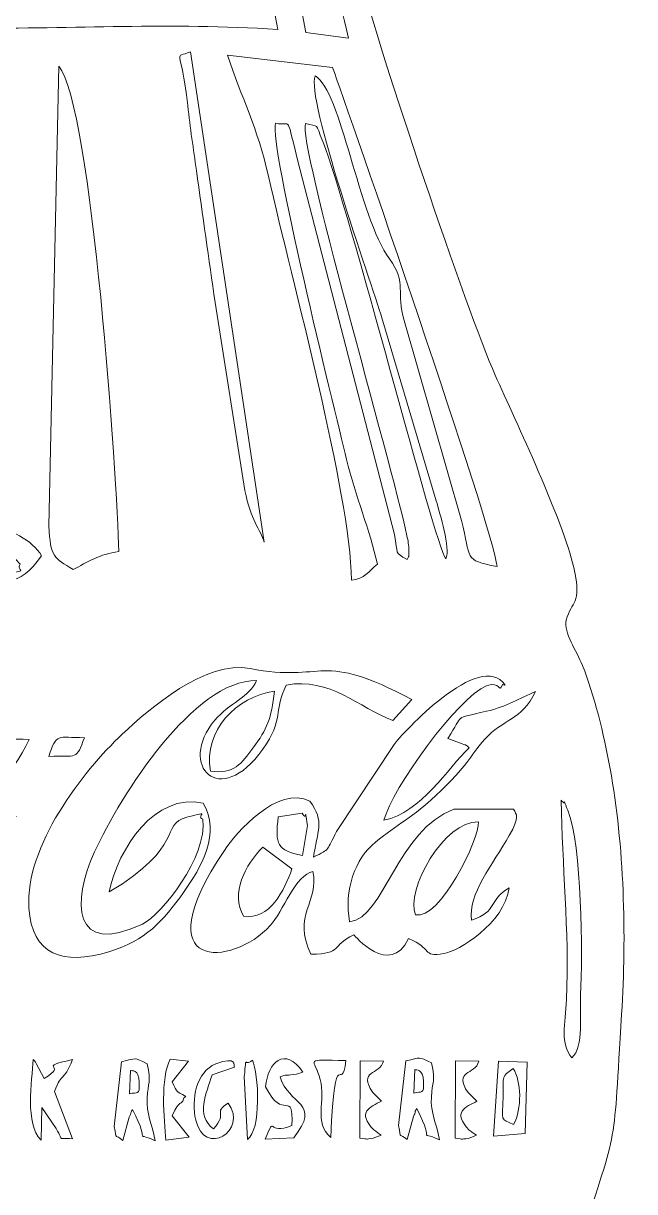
# Model space of a CAD drawing. Header units: centimetres. Extents: x -5.5 to 3.3, y -13.2 to 13.4.
# Drawn here: x -1.15 to 3.3, y -1.37 to 7.15 of the extents above; entities that cross this region are included whole.
import ezdxf

# ---------------------------------------------------------------- set-up
doc = ezdxf.new("R2010")
doc.units = ezdxf.units.CM
doc.header["$MEASUREMENT"] = 0
doc.layers.add('Camada 1', color=7, linetype='Continuous')

msp = doc.modelspace()

# ---------------------------------------------------------------- linework, layer by layer
at = {"layer": 'Camada 1', "color": 250, "lineweight": 9}
for points, knots in [([(-2.3332, 10.86895), (-1.84267, 11.11588), (0.21085, 10.96224), (0.84993, 10.92639), (0.84993, 10.92639), (1.22544, 11.39694), (1.10051, 12.05169), (0.78893, 12.47738), (0.78893, 12.47738), (0.9215, 12.49314), (1.02142, 12.76058), (1.02216, 12.83839), (1.02216, 12.83839), (1.02699, 13.35048), (0.14871, 13.29405), (-0.13215, 13.40226), (-0.13215, 13.40226), (-0.13215, 13.40226), (-1.69495, 13.40226), (-1.69495, 13.40226), (-1.69495, 13.40226), (-1.99182, 13.27812), (-2.98988, 13.33859), (-2.94277, 12.842), (-2.94277, 12.842), (-2.92574, 12.66249), (-2.74929, 12.59512), (-2.65215, 12.53162), (-2.65215, 12.53162), (-2.65799, 12.30123), (-2.76397, 12.27365), (-2.85559, 12.11607), (-2.85559, 12.11607), (-2.91505, 12.0138), (-3.00005, 11.83934), (-3.02878, 11.68565), (-3.02878, 11.68565), (-3.08515, 11.38407), (-2.92678, 10.85635), (-2.63434, 10.89805), (-2.63434, 10.89805), (-2.67848, 10.76385), (-2.72934, 9.91801), (-2.74385, 9.7105), (-2.74385, 9.7105), (-2.8227, 8.58334), (-3.13719, 7.60549), (-3.47765, 6.5626), (-3.47765, 6.5626), (-3.7924, 5.59847), (-4.21051, 4.69743), (-4.56315, 3.7315), (-4.56315, 3.7315), (-4.70785, 3.33512), (-4.79677, 3.05933), (-4.56189, 2.74837), (-4.56189, 2.74837), (-5.01946, 1.6094), (-4.87939, 1.31927), (-5.02236, 0.971), (-5.02236, 0.971), (-5.02236, 0.971), (-5.02236, -0.22102), (-5.02236, -0.22102), (-5.02236, -0.22102), (-4.96259, -0.43738), (-4.96343, -0.79831), (-4.91338, -1.05102), (-4.91338, -1.05102), (-4.86125, -1.31432), (-4.74969, -1.58443), (-4.71703, -1.80246), (-4.71703, -1.80246), (-4.9027, -1.98849), (-4.90018, -1.94119), (-4.89777, -2.29593), (-4.89777, -2.29593), (-4.88971, -3.48284), (-4.55352, -5.36624), (-4.39046, -6.53156), (-4.39046, -6.53156), (-4.01584, -9.20891), (-5.52731, -12.35521), (-4.55425, -13.01459), (-4.55425, -13.01459), (-4.36369, -13.14372), (-4.25346, -13.11668), (-3.9995, -13.12752), (-3.9995, -13.12752), (-3.78026, -13.13688), (-3.55009, -13.1382), (-3.32761, -13.14057), (-3.32761, -13.14057), (-3.32761, -13.14057), (-2.7394, -13.14696), (-2.7394, -13.14696), (-2.7394, -13.14696), (-2.3634, -13.15426), (-1.83252, -13.17643), (-1.46678, -13.15335), (-1.46678, -13.15335), (-0.67181, -13.10318), (0.36813, -13.14444), (1.18652, -13.1612), (1.18652, -13.1612), (1.54923, -13.16864), (2.75428, -13.21194), (3.03765, -13.00312), (3.03765, -13.00312), (3.18458, -12.89484), (3.22017, -12.75844), (3.30318, -12.57747), (3.30318, -12.57747), (3.30318, -12.57747), (3.30318, -11.58399), (3.30318, -11.58399), (3.30318, -11.58399), (3.19196, -11.32223), (3.15853, -10.73514), (3.10222, -10.40509), (3.10222, -10.40509), (3.03482, -10.01007), (2.94552, -9.6449), (2.8708, -9.25934), (2.8708, -9.25934), (2.63179, -8.02601), (2.60967, -8.0629), (2.65187, -6.72984), (2.65187, -6.72984), (2.68617, -5.64632), (2.90615, -4.11422), (3.01301, -2.96096), (3.01301, -2.96096), (3.03384, -2.73608), (3.05897, -2.52446), (3.06935, -2.29624), (3.06935, -2.29624), (3.08588, -1.93295), (3.04222, -1.94585), (2.90558, -1.73191), (2.90558, -1.73191), (3.19151, -0.86139), (3.14459, -1.08004), (3.20844, -0.07365), (3.20844, -0.07365), (3.24457, 0.49584), (3.22743, 1.16079), (3.12439, 1.71508), (3.12439, 1.71508), (3.07662, 1.97206), (3.01154, 2.24855), (2.92295, 2.46859), (2.92295, 2.46859), (2.87959, 2.57628), (2.78352, 2.70652), (2.80504, 2.79849), (2.80504, 2.79849), (2.83965, 2.94635), (2.92395, 2.90006), (2.85904, 3.18366), (2.85904, 3.18366), (2.77933, 3.53194), (2.44087, 4.23893), (2.28715, 4.5855), (2.28715, 4.5855), (2.0819, 5.04822), (1.43619, 6.96081), (1.30655, 7.48675), (1.30655, 7.48675), (1.0073, 8.7009), (0.84968, 9.40643), (0.77866, 10.61559), (0.77866, 10.61559), (0.77866, 10.61559), (0.72791, 10.84535), (0.72791, 10.84535), (0.72791, 10.84535), (-0.21173, 11.07792), (-1.97233, 10.80075), (-2.3332, 10.86895)], [0, 0, 0, 0, 0.0217391, 0.0217391, 0.0217391, 0.0217391, 0.0434783, 0.0434783, 0.0434783, 0.0434783, 0.0652174, 0.0652174, 0.0652174, 0.0652174, 0.0869565, 0.0869565, 0.0869565, 0.0869565, 0.1086957, 0.1086957, 0.1086957, 0.1086957, 0.1304348, 0.1304348, 0.1304348, 0.1304348, 0.1521739, 0.1521739, 0.1521739, 0.1521739, 0.173913, 0.173913, 0.173913, 0.173913, 0.1956522, 0.1956522, 0.1956522, 0.1956522, 0.2173913, 0.2173913, 0.2173913, 0.2173913, 0.2391304, 0.2391304, 0.2391304, 0.2391304, 0.2608696, 0.2608696, 0.2608696, 0.2608696, 0.2826087, 0.2826087, 0.2826087, 0.2826087, 0.3043478, 0.3043478, 0.3043478, 0.3043478, 0.326087, 0.326087, 0.326087, 0.326087, 0.3478261, 0.3478261, 0.3478261, 0.3478261, 0.3695652, 0.3695652, 0.3695652, 0.3695652, 0.3913043, 0.3913043, 0.3913043, 0.3913043, 0.4130435, 0.4130435, 0.4130435, 0.4130435, 0.4347826, 0.4347826, 0.4347826, 0.4347826, 0.4565217, 0.4565217, 0.4565217, 0.4565217, 0.4782609, 0.4782609, 0.4782609, 0.4782609, 0.5, 0.5, 0.5, 0.5, 0.5217391, 0.5217391, 0.5217391, 0.5217391, 0.5434783, 0.5434783, 0.5434783, 0.5434783, 0.5652174, 0.5652174, 0.5652174, 0.5652174, 0.5869565, 0.5869565, 0.5869565, 0.5869565, 0.6086957, 0.6086957, 0.6086957, 0.6086957, 0.6304348, 0.6304348, 0.6304348, 0.6304348, 0.6521739, 0.6521739, 0.6521739, 0.6521739, 0.673913, 0.673913, 0.673913, 0.673913, 0.6956522, 0.6956522, 0.6956522, 0.6956522, 0.7173913, 0.7173913, 0.7173913, 0.7173913, 0.7391304, 0.7391304, 0.7391304, 0.7391304, 0.7608696, 0.7608696, 0.7608696, 0.7608696, 0.7826087, 0.7826087, 0.7826087, 0.7826087, 0.8043478, 0.8043478, 0.8043478, 0.8043478, 0.826087, 0.826087, 0.826087, 0.826087, 0.8478261, 0.8478261, 0.8478261, 0.8478261, 0.8695652, 0.8695652, 0.8695652, 0.8695652, 0.8913043, 0.8913043, 0.8913043, 0.8913043, 0.9130435, 0.9130435, 0.9130435, 0.9130435, 0.9347826, 0.9347826, 0.9347826, 0.9347826, 0.9565217, 0.9565217, 0.9565217, 0.9565217, 1, 1, 1, 1]), ([(0.60651, 10.73743), (0.45567, 10.6035), (0.7432, 9.10218), (0.78811, 8.84332), (0.78811, 8.84332), (0.94807, 7.92119), (1.05854, 7.74164), (1.21609, 7.04199), (1.21609, 7.04199), (1.21609, 7.04199), (0.90556, 7.08365), (0.90556, 7.08365), (0.90556, 7.08365), (0.72575, 8.0534), (0.56769, 8.73975), (0.45309, 9.73341), (0.45309, 9.73341), (0.43475, 9.89244), (0.41694, 10.04797), (0.39906, 10.20997), (0.39906, 10.20997), (0.36364, 10.53077), (0.37073, 10.53306), (0.2693, 10.5946), (0.2693, 10.5946), (0.14027, 10.51704), (0.1769, 10.48972), (0.17557, 10.29997), (0.17557, 10.29997), (0.17026, 9.54171), (0.15271, 8.83605), (0.21947, 8.07084), (0.21947, 8.07084), (0.22151, 8.04744), (0.23869, 7.9254), (0.2435, 7.91407), (0.2435, 7.91407), (0.30642, 7.76594), (0.21764, 7.87014), (0.33985, 7.82213), (0.33985, 7.82213), (0.39514, 7.87914), (0.41213, 7.87883), (0.42447, 8.00303), (0.42447, 8.00303), (0.43163, 8.07509), (0.41849, 8.14263), (0.41328, 8.21606), (0.41328, 8.21606), (0.4034, 8.35504), (0.40179, 8.49648), (0.40951, 8.634), (0.40951, 8.634), (0.40951, 8.634), (0.70285, 7.10599), (0.70285, 7.10599), (0.70285, 7.10599), (-0.10249, 7.1582), (-0.76009, 7.1087), (-1.55252, 7.11696), (-1.55252, 7.11696), (-1.55252, 7.11696), (-1.522, 9.88407), (-1.522, 9.88407), (-1.522, 9.88407), (-1.68719, 9.90125), (-1.69079, 9.81539), (-1.69573, 9.65893), (-1.69573, 9.65893), (-1.70011, 9.52028), (-1.6992, 9.37984), (-1.70367, 9.23949), (-1.70367, 9.23949), (-1.72575, 8.54766), (-1.76746, 7.35828), (-1.70896, 6.73609), (-1.70896, 6.73609), (-1.60427, 5.6227), (-1.67129, 4.51705), (-1.64315, 3.40745), (-1.64315, 3.40745), (-1.64315, 3.40745), (-2.24456, 3.37261), (-2.24456, 3.37261), (-2.24456, 3.37261), (-2.22151, 3.61043), (-2.19608, 3.85353), (-2.16294, 4.09012), (-2.16294, 4.09012), (-2.07883, 4.69068), (-2.16136, 4.64191), (-2.14822, 4.74678), (-2.14822, 4.74678), (-2.14327, 4.78634), (-2.08802, 4.91275), (-2.07806, 5.04548), (-2.07806, 5.04548), (-2.05892, 5.30032), (-2.03996, 5.84873), (-2.20014, 6.02536), (-2.20014, 6.02536), (-2.38227, 5.83888), (-2.5218, 4.1106), (-2.59879, 3.63054), (-2.59879, 3.63054), (-2.59879, 3.63054), (-2.59981, 3.32612), (-2.59981, 3.32612), (-2.59981, 3.32612), (-2.59847, 3.33124), (-2.59339, 3.30621), (-2.5882, 3.29721), (-2.5882, 3.29721), (-2.48034, 3.41279), (-2.50564, 3.53982), (-2.44664, 3.7442), (-2.44664, 3.7442), (-2.44178, 3.73559), (-2.43839, 3.72333), (-2.43638, 3.71637), (-2.43638, 3.71637), (-2.43638, 3.71637), (-2.34928, 3.32794), (-2.34928, 3.32794), (-2.34928, 3.32794), (-2.34928, 3.32794), (-2.79986, 3.24859), (-2.79986, 3.24859), (-2.79986, 3.24859), (-2.94936, 3.50489), (-2.64776, 4.46316), (-2.57928, 4.7872), (-2.57928, 4.7872), (-2.52213, 5.05759), (-2.45609, 5.28516), (-2.38853, 5.55188), (-2.38853, 5.55188), (-2.38853, 5.55188), (-2.26649, 6.17114), (-2.26649, 6.17114), (-2.26649, 6.17114), (-2.26389, 6.222), (-2.26242, 6.22581), (-2.27004, 6.27541), (-2.27004, 6.27541), (-2.28489, 6.37209), (-2.27197, 6.32138), (-2.30598, 6.37321), (-2.30598, 6.37321), (-2.55227, 6.20615), (-2.8021, 4.94455), (-2.85921, 4.71064), (-2.85921, 4.71064), (-2.93177, 4.41348), (-2.98363, 4.08354), (-3.00745, 3.76981), (-3.00745, 3.76981), (-3.02635, 3.52084), (-3.00477, 3.36976), (-2.96507, 3.27402), (-2.96507, 3.27402), (-3.04117, 3.23638), (-3.06114, 3.21395), (-3.15264, 3.18012), (-3.15264, 3.18012), (-3.25571, 3.2554), (-3.28942, 3.2587), (-3.41469, 3.32874), (-3.41469, 3.32874), (-3.46019, 3.90514), (-2.89095, 5.68912), (-2.68172, 6.23324), (-2.68172, 6.23324), (-2.46234, 6.80374), (-1.89343, 8.67129), (-2.05044, 9.16793), (-2.05044, 9.16793), (-2.1552, 9.14371), (-2.11634, 9.17479), (-2.15417, 9.08887), (-2.15417, 9.08887), (-2.15901, 9.07788), (-2.17072, 8.97736), (-2.17235, 8.95971), (-2.17235, 8.95971), (-2.27558, 7.84123), (-2.33642, 8.02478), (-2.51973, 7.08871), (-2.51973, 7.08871), (-2.51973, 7.08871), (-2.84157, 7.07044), (-2.84157, 7.07044), (-2.84157, 7.07044), (-2.7578, 7.647), (-2.57829, 8.25811), (-2.48329, 8.85692), (-2.48329, 8.85692), (-2.43519, 9.16008), (-2.38731, 9.4767), (-2.34573, 9.77725), (-2.34573, 9.77725), (-2.30694, 10.05765), (-2.31252, 10.48011), (-2.26618, 10.70704), (-2.26618, 10.70704), (-1.536, 10.81924), (-0.10108, 10.87823), (0.60651, 10.73743)], [0, 0, 0, 0, 0.0188679, 0.0188679, 0.0188679, 0.0188679, 0.0377358, 0.0377358, 0.0377358, 0.0377358, 0.0566038, 0.0566038, 0.0566038, 0.0566038, 0.0754717, 0.0754717, 0.0754717, 0.0754717, 0.0943396, 0.0943396, 0.0943396, 0.0943396, 0.1132075, 0.1132075, 0.1132075, 0.1132075, 0.1320755, 0.1320755, 0.1320755, 0.1320755, 0.1509434, 0.1509434, 0.1509434, 0.1509434, 0.1698113, 0.1698113, 0.1698113, 0.1698113, 0.1886792, 0.1886792, 0.1886792, 0.1886792, 0.2075472, 0.2075472, 0.2075472, 0.2075472, 0.2264151, 0.2264151, 0.2264151, 0.2264151, 0.245283, 0.245283, 0.245283, 0.245283, 0.2641509, 0.2641509, 0.2641509, 0.2641509, 0.2830189, 0.2830189, 0.2830189, 0.2830189, 0.3018868, 0.3018868, 0.3018868, 0.3018868, 0.3207547, 0.3207547, 0.3207547, 0.3207547, 0.3396226, 0.3396226, 0.3396226, 0.3396226, 0.3584906, 0.3584906, 0.3584906, 0.3584906, 0.3773585, 0.3773585, 0.3773585, 0.3773585, 0.3962264, 0.3962264, 0.3962264, 0.3962264, 0.4150943, 0.4150943, 0.4150943, 0.4150943, 0.4339623, 0.4339623, 0.4339623, 0.4339623, 0.4528302, 0.4528302, 0.4528302, 0.4528302, 0.4716981, 0.4716981, 0.4716981, 0.4716981, 0.490566, 0.490566, 0.490566, 0.490566, 0.509434, 0.509434, 0.509434, 0.509434, 0.5283019, 0.5283019, 0.5283019, 0.5283019, 0.5471698, 0.5471698, 0.5471698, 0.5471698, 0.5660377, 0.5660377, 0.5660377, 0.5660377, 0.5849057, 0.5849057, 0.5849057, 0.5849057, 0.6037736, 0.6037736, 0.6037736, 0.6037736, 0.6226415, 0.6226415, 0.6226415, 0.6226415, 0.6415094, 0.6415094, 0.6415094, 0.6415094, 0.6603774, 0.6603774, 0.6603774, 0.6603774, 0.6792453, 0.6792453, 0.6792453, 0.6792453, 0.6981132, 0.6981132, 0.6981132, 0.6981132, 0.7169811, 0.7169811, 0.7169811, 0.7169811, 0.7358491, 0.7358491, 0.7358491, 0.7358491, 0.754717, 0.754717, 0.754717, 0.754717, 0.7735849, 0.7735849, 0.7735849, 0.7735849, 0.7924528, 0.7924528, 0.7924528, 0.7924528, 0.8113208, 0.8113208, 0.8113208, 0.8113208, 0.8301887, 0.8301887, 0.8301887, 0.8301887, 0.8490566, 0.8490566, 0.8490566, 0.8490566, 0.8679245, 0.8679245, 0.8679245, 0.8679245, 0.8867925, 0.8867925, 0.8867925, 0.8867925, 0.9056604, 0.9056604, 0.9056604, 0.9056604, 0.9245283, 0.9245283, 0.9245283, 0.9245283, 0.9433962, 0.9433962, 0.9433962, 0.9433962, 0.9622642, 0.9622642, 0.9622642, 0.9622642, 1, 1, 1, 1]), ([(0.0452, 6.55115), (-0.00444, 7.00309), (-0.06432, 6.88815), (0.06573, 6.94331), (0.06573, 6.94331), (0.06573, 6.94331), (0.60244, 3.36818), (0.60244, 3.36818), (0.60244, 3.36818), (0.57514, 3.46116), (0.50235, 3.52863), (0.46261, 3.74442), (0.46261, 3.74442), (0.46261, 3.74442), (0.24524, 5.11592), (0.24524, 5.11592), (0.24524, 5.11592), (0.19772, 5.43216), (0.15432, 5.7515), (0.10849, 6.07852), (0.10849, 6.07852), (0.08664, 6.23449), (0.06313, 6.38783), (0.0452, 6.55115)], [0, 0, 0, 0, 0.1428571, 0.1428571, 0.1428571, 0.1428571, 0.2857143, 0.2857143, 0.2857143, 0.2857143, 0.4285714, 0.4285714, 0.4285714, 0.4285714, 0.5714286, 0.5714286, 0.5714286, 0.5714286, 0.7142857, 0.7142857, 0.7142857, 0.7142857, 1, 1, 1, 1]), ([(0.3341, 6.91989), (0.3341, 6.91989), (1.10131, 6.82811), (1.10131, 6.82811), (1.10131, 6.82811), (1.21241, 6.52038), (2.27136, 3.47308), (2.30039, 3.18953), (2.30039, 3.18953), (2.05096, 3.23861), (2.11347, 3.24357), (2.04017, 3.52547), (2.04017, 3.52547), (2.04017, 3.52547), (1.62379, 4.98384), (1.62379, 4.98384), (1.62379, 4.98384), (1.55825, 5.19013), (1.64772, 5.25417), (1.5152, 5.43427), (1.5152, 5.43427), (1.29222, 5.73732), (1.16243, 6.66585), (0.97485, 6.76701), (0.97485, 6.76701), (0.9026, 6.61612), (1.37962, 5.26534), (1.46096, 5.00349), (1.46096, 5.00349), (1.46096, 5.00349), (1.85735, 3.66996), (1.85735, 3.66996), (1.85735, 3.66996), (1.8818, 3.57446), (1.96341, 3.32441), (1.92735, 3.24683), (1.92735, 3.24683), (1.84266, 3.35192), (1.22933, 5.7863), (1.02934, 6.29002), (1.02934, 6.29002), (0.97275, 6.43255), (1.00499, 6.39082), (0.9043, 6.42124), (0.9043, 6.42124), (0.84662, 6.28179), (1.52412, 3.96861), (1.64337, 3.41422), (1.64337, 3.41422), (1.65057, 3.38073), (1.65791, 3.34175), (1.65809, 3.30843), (1.65809, 3.30843), (1.6584, 3.24834), (1.6582, 3.27242), (1.64513, 3.2419), (1.64513, 3.2419), (1.54516, 3.29347), (1.58309, 3.2793), (1.55174, 3.42342), (1.55174, 3.42342), (1.55174, 3.42342), (0.86273, 6.09037), (0.86273, 6.09037), (0.86273, 6.09037), (0.74839, 6.52337), (0.81603, 6.38905), (0.6844, 6.4235), (0.6844, 6.4235), (0.64097, 6.25278), (1.10451, 4.37916), (1.20311, 3.97091), (1.20311, 3.97091), (1.26723, 3.70542), (1.37317, 3.45025), (1.4284, 3.20825), (1.4284, 3.20825), (1.36237, 3.15592), (1.33307, 3.09838), (1.23962, 3.08985), (1.23962, 3.08985), (1.22677, 3.7394), (0.81149, 5.24914), (0.63349, 6.03726), (0.63349, 6.03726), (0.55345, 6.39169), (0.43733, 6.60921), (0.3341, 6.91989)], [0, 0, 0, 0, 0.0434783, 0.0434783, 0.0434783, 0.0434783, 0.0869565, 0.0869565, 0.0869565, 0.0869565, 0.1304348, 0.1304348, 0.1304348, 0.1304348, 0.173913, 0.173913, 0.173913, 0.173913, 0.2173913, 0.2173913, 0.2173913, 0.2173913, 0.2608696, 0.2608696, 0.2608696, 0.2608696, 0.3043478, 0.3043478, 0.3043478, 0.3043478, 0.3478261, 0.3478261, 0.3478261, 0.3478261, 0.3913043, 0.3913043, 0.3913043, 0.3913043, 0.4347826, 0.4347826, 0.4347826, 0.4347826, 0.4782609, 0.4782609, 0.4782609, 0.4782609, 0.5217391, 0.5217391, 0.5217391, 0.5217391, 0.5652174, 0.5652174, 0.5652174, 0.5652174, 0.6086957, 0.6086957, 0.6086957, 0.6086957, 0.6521739, 0.6521739, 0.6521739, 0.6521739, 0.6956522, 0.6956522, 0.6956522, 0.6956522, 0.7391304, 0.7391304, 0.7391304, 0.7391304, 0.7826087, 0.7826087, 0.7826087, 0.7826087, 0.826087, 0.826087, 0.826087, 0.826087, 0.8695652, 0.8695652, 0.8695652, 0.8695652, 0.9130435, 0.9130435, 0.9130435, 0.9130435, 1, 1, 1, 1]), ([(-0.89487, 6.83865), (-0.65588, 6.55789), (-0.46503, 3.80552), (-0.45815, 3.29879), (-0.45815, 3.29879), (-0.59411, 3.28176), (-0.69052, 3.22169), (-0.78903, 3.16763), (-0.78903, 3.16763), (-0.93142, 3.25558), (-0.95595, 3.25602), (-0.96635, 3.48633), (-0.96635, 3.48633), (-0.96635, 3.48633), (-0.89487, 6.83865), (-0.89487, 6.83865)], [0, 0, 0, 0, 0.2, 0.2, 0.2, 0.2, 0.4, 0.4, 0.4, 0.4, 0.6, 0.6, 0.6, 0.6, 1, 1, 1, 1]), ([(-1.41381, 3.51951), (-1.25713, 3.4585), (-1.08049, 3.38124), (-1.02178, 3.26867), (-1.02178, 3.26867), (-1.19142, 3.02377), (-1.28116, 3.08324), (-1.64537, 3.09419), (-1.64537, 3.09419), (-1.79486, 3.09869), (-1.94546, 3.10965), (-2.09431, 3.10882), (-2.09431, 3.10882), (-2.16566, 3.10843), (-2.23709, 3.10385), (-2.308, 3.10308), (-2.308, 3.10308), (-2.33105, 3.10283), (-2.39277, 3.10148), (-2.41278, 3.10379), (-2.41278, 3.10379), (-2.41278, 3.10379), (-2.49228, 3.12511), (-2.49228, 3.12511), (-2.49228, 3.12511), (-2.4971, 3.12672), (-2.50652, 3.13227), (-2.5133, 3.13643), (-2.5133, 3.13643), (-2.2037, 3.22698), (-1.56384, 3.13015), (-1.30894, 3.14245), (-1.30894, 3.14245), (-1.08173, 3.15341), (-1.21681, 3.16022), (-1.17646, 3.20698), (-1.17646, 3.20698), (-1.34647, 3.41569), (-1.44786, 3.25125), (-1.41381, 3.51951)], [0, 0, 0, 0, 0.0909091, 0.0909091, 0.0909091, 0.0909091, 0.1818182, 0.1818182, 0.1818182, 0.1818182, 0.2727273, 0.2727273, 0.2727273, 0.2727273, 0.3636364, 0.3636364, 0.3636364, 0.3636364, 0.4545455, 0.4545455, 0.4545455, 0.4545455, 0.5454545, 0.5454545, 0.5454545, 0.5454545, 0.6363636, 0.6363636, 0.6363636, 0.6363636, 0.7272727, 0.7272727, 0.7272727, 0.7272727, 0.8181818, 0.8181818, 0.8181818, 0.8181818, 1, 1, 1, 1]), ([(2.84457, -0.39166), (2.75801, -0.28979), (2.79827, -0.14917), (2.80609, 0.03198), (2.80609, 0.03198), (2.82816, 0.54369), (2.77324, 1.01526), (2.768, 1.48549), (2.768, 1.48549), (2.81346, 1.42781), (2.76562, 1.5362), (2.81573, 1.41248), (2.81573, 1.41248), (2.9182, 1.15949), (2.92606, 0.35554), (2.9092, 0.06726), (2.9092, 0.06726), (2.90163, -0.0623), (2.93627, -0.31677), (2.84457, -0.39166)], [0, 0, 0, 0, 0.1666667, 0.1666667, 0.1666667, 0.1666667, 0.3333333, 0.3333333, 0.3333333, 0.3333333, 0.5, 0.5, 0.5, 0.5, 0.6666667, 0.6666667, 0.6666667, 0.6666667, 1, 1, 1, 1])]:
    msp.add_open_spline(points, degree=3, knots=knots, dxfattribs=at)
at = {"layer": 'Camada 1', "color": 240, "lineweight": 9}
for points, knots in [([(-1.11264, 0.70093), (-1.14156, 1.14831), (-0.72363, 1.69272), (-0.43169, 1.9678), (-0.43169, 1.9678), (-0.23685, 2.15139), (0.17548, 2.5093), (0.50003, 2.44576), (0.50003, 2.44576), (1.04731, 2.33861), (1.00495, 2.58407), (1.67837, 2.21921), (1.67837, 2.21921), (1.67837, 2.21921), (1.53929, 2.06688), (1.53929, 2.06688), (1.53929, 2.06688), (1.29345, 2.16056), (1.08055, 2.38491), (0.76318, 2.32549), (0.76318, 2.32549), (0.66954, 2.13884), (0.74883, 2.07788), (0.59351, 1.85818), (0.59351, 1.85818), (0.28021, 1.41503), (-0.03495, 1.73804), (0.24383, 2.07046), (0.24383, 2.07046), (0.34337, 2.18914), (0.49744, 2.242), (0.54754, 2.35787), (0.54754, 2.35787), (0.08872, 2.36626), (-0.44114, 1.52321), (-0.63409, 1.10932), (-0.63409, 1.10932), (-0.80227, 0.74857), (-0.794, 0.33795), (-0.28575, 0.58298), (-0.28575, 0.58298), (-0.14181, 0.65237), (0.18673, 1.06994), (0.15596, 1.34712), (0.15596, 1.34712), (0.09402, 1.37466), (0.23818, 1.41209), (0.03755, 1.36135), (0.03755, 1.36135), (-0.15858, 1.31174), (0.03102, 1.15066), (-0.5278, 0.81669), (-0.5278, 0.81669), (-0.45929, 1.13882), (-0.19532, 1.5407), (0.15713, 1.46471), (0.15713, 1.46471), (0.28787, 1.24861), (0.14568, 0.99601), (0.01485, 0.81351), (0.01485, 0.81351), (-0.13587, 0.60328), (-0.25981, 0.46225), (-0.52974, 0.38058), (-0.52974, 0.38058), (-0.8667, 0.27863), (-1.09048, 0.35802), (-1.11264, 0.70093)], [0, 0, 0, 0, 0.0555556, 0.0555556, 0.0555556, 0.0555556, 0.1111111, 0.1111111, 0.1111111, 0.1111111, 0.1666667, 0.1666667, 0.1666667, 0.1666667, 0.2222222, 0.2222222, 0.2222222, 0.2222222, 0.2777778, 0.2777778, 0.2777778, 0.2777778, 0.3333333, 0.3333333, 0.3333333, 0.3333333, 0.3888889, 0.3888889, 0.3888889, 0.3888889, 0.4444444, 0.4444444, 0.4444444, 0.4444444, 0.5, 0.5, 0.5, 0.5, 0.5555556, 0.5555556, 0.5555556, 0.5555556, 0.6111111, 0.6111111, 0.6111111, 0.6111111, 0.6666667, 0.6666667, 0.6666667, 0.6666667, 0.7222222, 0.7222222, 0.7222222, 0.7222222, 0.7777778, 0.7777778, 0.7777778, 0.7777778, 0.8333333, 0.8333333, 0.8333333, 0.8333333, 0.8888889, 0.8888889, 0.8888889, 0.8888889, 1, 1, 1, 1]), ([(0.31256, 1.11943), (0.39974, 1.24931), (0.69755, 1.59659), (0.93609, 1.47837), (0.93609, 1.47837), (1.04682, 1.32954), (0.98825, 1.25905), (0.963, 1.07141), (0.963, 1.07141), (1.08957, 1.13071), (1.05429, 1.12133), (1.13088, 1.25657), (1.13088, 1.25657), (1.13088, 1.25657), (1.55003, 1.89261), (1.55003, 1.89261), (1.55003, 1.89261), (1.60166, 1.96615), (2.17884, 2.59336), (2.35923, 2.32504), (2.35923, 2.32504), (2.35274, 2.32395), (2.34225, 2.33433), (2.33968, 2.3278), (2.33968, 2.3278), (2.31332, 2.26096), (2.3282, 2.36013), (2.22226, 2.31912), (2.22226, 2.31912), (2.01905, 2.24044), (1.53291, 1.56787), (1.47534, 1.33925), (1.47534, 1.33925), (1.74515, 1.39427), (1.944, 1.72065), (2.09668, 1.86869), (2.09668, 1.86869), (2.05565, 1.90362), (2.08952, 1.87763), (2.02728, 1.90468), (2.02728, 1.90468), (2.02728, 1.90468), (1.94101, 1.93698), (1.94101, 1.93698), (1.94101, 1.93698), (2.06707, 2.12052), (1.96715, 2.07425), (2.22399, 2.13458), (2.22399, 2.13458), (2.36729, 2.16824), (2.46423, 2.22742), (2.58125, 2.279), (2.58125, 2.279), (2.47856, 2.06444), (2.34008, 2.07734), (2.21275, 1.93327), (2.21275, 1.93327), (2.08363, 1.78718), (2.10515, 1.75802), (1.85227, 1.51833), (1.85227, 1.51833), (1.69516, 1.36942), (1.57071, 1.30759), (1.41425, 1.18034), (1.41425, 1.18034), (1.26405, 1.05818), (1.18259, 0.8295), (1.22541, 0.59896), (1.22541, 0.59896), (1.47723, 0.62602), (1.57474, 1.27376), (1.98594, 1.42021), (1.98594, 1.42021), (1.98594, 1.42021), (2.42124, 1.42039), (2.42124, 1.42039), (2.42124, 1.42039), (2.44141, 1.37801), (2.46824, 1.36973), (2.38914, 1.22899), (2.38914, 1.22899), (2.27123, 1.01919), (2.08372, 0.79778), (2.11487, 0.61163), (2.11487, 0.61163), (2.30773, 0.67626), (2.23053, 0.75026), (2.38894, 0.84771), (2.38894, 0.84771), (2.35486, 0.58713), (2.0153, 0.38327), (1.91274, 0.36696), (1.91274, 0.36696), (1.74742, 0.34068), (1.83256, 0.40726), (1.65462, 0.47658), (1.65462, 0.47658), (1.51928, 0.19054), (1.25804, 0.50292), (1.25707, 0.50353), (1.25707, 0.50353), (1.08372, 0.42235), (1.17994, 0.36446), (0.94274, 0.36341), (0.94274, 0.36341), (0.80475, 0.64738), (1.00616, 0.74571), (0.95793, 0.96648), (0.95793, 0.96648), (0.83335, 0.94514), (0.73795, 0.67088), (0.64689, 0.57129), (0.64689, 0.57129), (0.37015, 0.26861), (-0.2874, 0.22571), (0.31256, 1.11943)], [0, 0, 0, 0, 0.0333333, 0.0333333, 0.0333333, 0.0333333, 0.0666667, 0.0666667, 0.0666667, 0.0666667, 0.1, 0.1, 0.1, 0.1, 0.1333333, 0.1333333, 0.1333333, 0.1333333, 0.1666667, 0.1666667, 0.1666667, 0.1666667, 0.2, 0.2, 0.2, 0.2, 0.2333333, 0.2333333, 0.2333333, 0.2333333, 0.2666667, 0.2666667, 0.2666667, 0.2666667, 0.3, 0.3, 0.3, 0.3, 0.3333333, 0.3333333, 0.3333333, 0.3333333, 0.3666667, 0.3666667, 0.3666667, 0.3666667, 0.4, 0.4, 0.4, 0.4, 0.4333333, 0.4333333, 0.4333333, 0.4333333, 0.4666667, 0.4666667, 0.4666667, 0.4666667, 0.5, 0.5, 0.5, 0.5, 0.5333333, 0.5333333, 0.5333333, 0.5333333, 0.5666667, 0.5666667, 0.5666667, 0.5666667, 0.6, 0.6, 0.6, 0.6, 0.6333333, 0.6333333, 0.6333333, 0.6333333, 0.6666667, 0.6666667, 0.6666667, 0.6666667, 0.7, 0.7, 0.7, 0.7, 0.7333333, 0.7333333, 0.7333333, 0.7333333, 0.7666667, 0.7666667, 0.7666667, 0.7666667, 0.8, 0.8, 0.8, 0.8, 0.8333333, 0.8333333, 0.8333333, 0.8333333, 0.8666667, 0.8666667, 0.8666667, 0.8666667, 0.9, 0.9, 0.9, 0.9, 0.9333333, 0.9333333, 0.9333333, 0.9333333, 1, 1, 1, 1]), ([(0.6787, 2.28081), (0.40112, 2.24162), (0.15721, 1.99362), (0.21176, 1.69872), (0.21176, 1.69872), (0.37855, 1.6705), (0.43994, 1.75569), (0.52098, 1.86545), (0.52098, 1.86545), (0.62611, 2.00785), (0.65315, 2.07904), (0.6787, 2.28081)], [0, 0, 0, 0, 0.25, 0.25, 0.25, 0.25, 0.5, 0.5, 0.5, 0.5, 1, 1, 1, 1]), ([(-1.40222, 1.91987), (-1.16655, 1.87088), (-1.37405, 1.94664), (-1.11169, 1.92902), (-1.11169, 1.92902), (-1.22092, 1.67114), (-1.51982, 1.41079), (-1.5561, 1.10017), (-1.5561, 1.10017), (-1.30152, 1.16511), (-1.39333, 1.24539), (-1.20631, 1.37019), (-1.20631, 1.37019), (-1.26137, 1.24177), (-1.6042, 0.84971), (-1.7461, 0.8385), (-1.7461, 0.8385), (-1.9421, 0.82301), (-1.79868, 0.86674), (-1.9532, 0.97892), (-1.9532, 0.97892), (-2.1258, 0.91288), (-2.07127, 0.84312), (-2.2612, 0.79019), (-2.2612, 0.79019), (-2.34452, 0.89532), (-2.31256, 0.90749), (-2.37653, 1.02352), (-2.37653, 1.02352), (-2.50472, 0.9779), (-2.38229, 1.03658), (-2.50365, 0.93474), (-2.50365, 0.93474), (-2.61396, 0.84219), (-2.81252, 0.73705), (-2.94097, 0.8137), (-2.94097, 0.8137), (-3.14676, 1.01322), (-2.89034, 1.21194), (-2.90226, 1.4392), (-2.90226, 1.4392), (-3.07347, 1.38374), (-3.00863, 1.27846), (-3.26319, 1.02372), (-3.26319, 1.02372), (-3.374, 0.91284), (-3.55042, 0.68632), (-3.75444, 0.83867), (-3.75444, 0.83867), (-3.9281, 1.0622), (-3.65035, 1.37185), (-3.54163, 1.51494), (-3.54163, 1.51494), (-3.29656, 1.83746), (-2.88476, 2.12259), (-2.88058, 1.72972), (-2.88058, 1.72972), (-2.87974, 1.65082), (-2.91394, 1.54821), (-2.92895, 1.46589), (-2.92895, 1.46589), (-2.73334, 1.49433), (-2.81519, 1.48186), (-2.70074, 1.62771), (-2.70074, 1.62771), (-2.57838, 1.78363), (-2.18195, 2.06878), (-2.04754, 1.91256), (-2.04754, 1.91256), (-1.98734, 1.77413), (-2.05968, 1.6469), (-2.17147, 1.64318), (-2.17147, 1.64318), (-2.20514, 1.71475), (-2.15367, 1.75131), (-2.12869, 1.79221), (-2.12869, 1.79221), (-2.11303, 1.81785), (-2.10397, 1.79159), (-2.08101, 1.8752), (-2.08101, 1.8752), (-2.29527, 1.85295), (-2.39764, 1.75061), (-2.52017, 1.58634), (-2.52017, 1.58634), (-2.62182, 1.45005), (-2.75919, 1.24993), (-2.6839, 1.03007), (-2.6839, 1.03007), (-2.49369, 0.9866), (-2.36895, 1.14904), (-2.28898, 1.24982), (-2.28898, 1.24982), (-2.18813, 1.37691), (-2.08818, 1.49456), (-1.98395, 1.61478), (-1.98395, 1.61478), (-1.90479, 1.70608), (-1.76464, 1.8725), (-1.62588, 1.92614), (-1.62588, 1.92614), (-1.47383, 1.98492), (-1.49703, 1.93958), (-1.40222, 1.91987)], [0, 0, 0, 0, 0.037037, 0.037037, 0.037037, 0.037037, 0.0740741, 0.0740741, 0.0740741, 0.0740741, 0.1111111, 0.1111111, 0.1111111, 0.1111111, 0.1481481, 0.1481481, 0.1481481, 0.1481481, 0.1851852, 0.1851852, 0.1851852, 0.1851852, 0.2222222, 0.2222222, 0.2222222, 0.2222222, 0.2592593, 0.2592593, 0.2592593, 0.2592593, 0.2962963, 0.2962963, 0.2962963, 0.2962963, 0.3333333, 0.3333333, 0.3333333, 0.3333333, 0.3703704, 0.3703704, 0.3703704, 0.3703704, 0.4074074, 0.4074074, 0.4074074, 0.4074074, 0.4444444, 0.4444444, 0.4444444, 0.4444444, 0.4814815, 0.4814815, 0.4814815, 0.4814815, 0.5185185, 0.5185185, 0.5185185, 0.5185185, 0.5555556, 0.5555556, 0.5555556, 0.5555556, 0.5925926, 0.5925926, 0.5925926, 0.5925926, 0.6296296, 0.6296296, 0.6296296, 0.6296296, 0.6666667, 0.6666667, 0.6666667, 0.6666667, 0.7037037, 0.7037037, 0.7037037, 0.7037037, 0.7407407, 0.7407407, 0.7407407, 0.7407407, 0.7777778, 0.7777778, 0.7777778, 0.7777778, 0.8148148, 0.8148148, 0.8148148, 0.8148148, 0.8518519, 0.8518519, 0.8518519, 0.8518519, 0.8888889, 0.8888889, 0.8888889, 0.8888889, 0.9259259, 0.9259259, 0.9259259, 0.9259259, 1, 1, 1, 1]), ([(-0.96778, 1.80492), (-0.91014, 1.9788), (-0.90828, 1.94298), (-0.70862, 1.94151), (-0.70862, 1.94151), (-0.76702, 1.7766), (-0.75949, 1.81307), (-0.96778, 1.80492)], [0, 0, 0, 0, 0.3333333, 0.3333333, 0.3333333, 0.3333333, 1, 1, 1, 1]), ([(0.87924, 1.39027), (0.87924, 1.39027), (0.70541, 1.36505), (0.70541, 1.36505), (0.70541, 1.36505), (0.68086, 1.16119), (0.69444, 1.12142), (0.88105, 1.0829), (0.88105, 1.0829), (0.88105, 1.0829), (0.91731, 1.30098), (0.91731, 1.30098), (0.91731, 1.30098), (0.89184, 1.46373), (0.91799, 1.3222), (0.87924, 1.39027)], [0, 0, 0, 0, 0.2, 0.2, 0.2, 0.2, 0.4, 0.4, 0.4, 0.4, 0.6, 0.6, 0.6, 0.6, 1, 1, 1, 1]), ([(2.16416, 1.32758), (1.91619, 1.34134), (1.62997, 0.827), (1.70537, 0.65034), (1.70537, 0.65034), (1.88228, 0.60771), (2.17568, 1.20733), (2.16416, 1.32758)], [0, 0, 0, 0, 0.3333333, 0.3333333, 0.3333333, 0.3333333, 1, 1, 1, 1]), ([(0.80475, 0.98448), (0.80475, 0.98448), (0.5917, 1.14399), (0.5917, 1.14399), (0.5917, 1.14399), (0.46815, 1.01614), (0.35116, 0.8055), (0.45265, 0.63949), (0.45265, 0.63949), (0.64353, 0.60924), (0.7509, 0.8312), (0.80475, 0.98448)], [0, 0, 0, 0, 0.25, 0.25, 0.25, 0.25, 0.5, 0.5, 0.5, 0.5, 1, 1, 1, 1]), ([(1.01139, -0.55064), (0.96802, -0.39201), (0.87978, -0.40685), (1.19897, -0.41332), (1.19897, -0.41332), (1.16511, -0.68395), (1.12222, -0.23689), (1.08724, -0.97361), (1.08724, -0.97361), (0.95984, -0.86608), (1.05371, -0.70542), (1.01139, -0.55064)], [0, 0, 0, 0, 0.25, 0.25, 0.25, 0.25, 0.5, 0.5, 0.5, 0.5, 1, 1, 1, 1]), ([(0.6133, -0.60302), (0.62544, -0.42826), (0.75558, -0.30262), (0.88375, -0.49718), (0.88375, -0.49718), (0.88375, -0.49718), (0.83736, -0.51184), (0.83736, -0.51184), (0.83736, -0.51184), (0.83736, -0.51184), (0.81382, -0.51497), (0.81382, -0.51497), (0.81382, -0.51497), (0.75708, -0.52403), (0.76796, -0.51004), (0.71883, -0.53246), (0.71883, -0.53246), (0.77821, -0.73469), (1.02648, -0.72065), (0.81749, -0.97531), (0.81749, -0.97531), (0.81749, -0.97531), (0.61072, -0.98513), (0.61072, -0.98513), (0.61072, -0.98513), (0.69369, -0.79022), (0.61546, -0.96933), (0.80441, -0.88524), (0.80441, -0.88524), (0.81856, -0.61349), (0.73639, -0.86416), (0.6133, -0.60302)], [0, 0, 0, 0, 0.1111111, 0.1111111, 0.1111111, 0.1111111, 0.2222222, 0.2222222, 0.2222222, 0.2222222, 0.3333333, 0.3333333, 0.3333333, 0.3333333, 0.4444444, 0.4444444, 0.4444444, 0.4444444, 0.5555556, 0.5555556, 0.5555556, 0.5555556, 0.6666667, 0.6666667, 0.6666667, 0.6666667, 0.7777778, 0.7777778, 0.7777778, 0.7777778, 1, 1, 1, 1]), ([(-1.0007, -0.54227), (-0.8136, -0.43508), (-1.0767, -0.467), (-0.79473, -0.40589), (-0.79473, -0.40589), (-0.86586, -0.58024), (-0.86971, -0.48734), (-0.92579, -0.63829), (-0.92579, -0.63829), (-0.92579, -0.63829), (-0.79488, -0.98385), (-0.79488, -0.98385), (-0.79488, -0.98385), (-0.91817, -0.96671), (-0.84596, -1.0161), (-0.91457, -0.90808), (-0.91457, -0.90808), (-0.91457, -0.90808), (-1.01776, -0.75572), (-1.01776, -0.75572), (-1.01776, -0.75572), (-1.01776, -0.75572), (-1.02398, -0.99319), (-1.02398, -0.99319), (-1.02398, -0.99319), (-1.14511, -0.87596), (-1.08874, -0.56352), (-1.08279, -0.40454), (-1.08279, -0.40454), (-1.07485, -0.41417), (-1.06358, -0.41647), (-1.06016, -0.43438), (-1.06016, -0.43438), (-1.06016, -0.43438), (-1.0007, -0.54227), (-1.0007, -0.54227)], [0, 0, 0, 0, 0.1, 0.1, 0.1, 0.1, 0.2, 0.2, 0.2, 0.2, 0.3, 0.3, 0.3, 0.3, 0.4, 0.4, 0.4, 0.4, 0.5, 0.5, 0.5, 0.5, 0.6, 0.6, 0.6, 0.6, 0.7, 0.7, 0.7, 0.7, 0.8, 0.8, 0.8, 0.8, 1, 1, 1, 1]), ([(-0.19194, -0.99693), (-0.2162, -0.86729), (-0.25729, -0.80334), (-0.25152, -0.68416), (-0.25152, -0.68416), (-0.2461, -0.57247), (-0.21696, -0.57436), (-0.25115, -0.43629), (-0.25115, -0.43629), (-0.3494, -0.38568), (-0.32513, -0.39538), (-0.43687, -0.42156), (-0.43687, -0.42156), (-0.43687, -0.42156), (-0.48998, -0.8932), (-0.48998, -0.8932), (-0.48998, -0.8932), (-0.47212, -1.00305), (-0.48845, -0.94129), (-0.42754, -0.99533), (-0.42754, -0.99533), (-0.42754, -0.99533), (-0.38175, -0.82592), (-0.38175, -0.82592), (-0.38175, -0.82592), (-0.37971, -0.81824), (-0.37194, -0.8129), (-0.37035, -0.79703), (-0.37035, -0.79703), (-0.36878, -0.78131), (-0.36195, -0.77829), (-0.35699, -0.76931), (-0.35699, -0.76931), (-0.2102, -1.05552), (-0.36891, -0.91516), (-0.19194, -0.99693)], [0, 0, 0, 0, 0.1, 0.1, 0.1, 0.1, 0.2, 0.2, 0.2, 0.2, 0.3, 0.3, 0.3, 0.3, 0.4, 0.4, 0.4, 0.4, 0.5, 0.5, 0.5, 0.5, 0.6, 0.6, 0.6, 0.6, 0.7, 0.7, 0.7, 0.7, 0.8, 0.8, 0.8, 0.8, 1, 1, 1, 1]), ([(-0.43687, -0.42156), (-0.32513, -0.39538), (-0.3494, -0.38568), (-0.25115, -0.43629), (-0.25115, -0.43629), (-0.21696, -0.57436), (-0.2461, -0.57247), (-0.25152, -0.68416), (-0.25152, -0.68416), (-0.25729, -0.80334), (-0.2162, -0.86729), (-0.19194, -0.99693), (-0.19194, -0.99693), (-0.36891, -0.91516), (-0.2102, -1.05552), (-0.35699, -0.76931), (-0.35699, -0.76931), (-0.36195, -0.77829), (-0.36878, -0.78131), (-0.37035, -0.79703), (-0.37035, -0.79703), (-0.37194, -0.8129), (-0.37971, -0.81824), (-0.38175, -0.82592), (-0.38175, -0.82592), (-0.38175, -0.82592), (-0.42754, -0.99533), (-0.42754, -0.99533), (-0.42754, -0.99533), (-0.48845, -0.94129), (-0.47212, -1.00305), (-0.48998, -0.8932), (-0.48998, -0.8932), (-0.48998, -0.8932), (-0.43687, -0.42156), (-0.43687, -0.42156)], [0, 0, 0, 0, 0.1, 0.1, 0.1, 0.1, 0.2, 0.2, 0.2, 0.2, 0.3, 0.3, 0.3, 0.3, 0.4, 0.4, 0.4, 0.4, 0.5, 0.5, 0.5, 0.5, 0.6, 0.6, 0.6, 0.6, 0.7, 0.7, 0.7, 0.7, 0.8, 0.8, 0.8, 0.8, 1, 1, 1, 1]), ([(-0.08348, -0.40276), (-0.08348, -0.40276), (0.05012, -0.41595), (0.05012, -0.41595), (0.05012, -0.41595), (0.05012, -0.41595), (-0.06907, -0.56774), (-0.06907, -0.56774), (-0.06907, -0.56774), (-0.02715, -0.65075), (-0.04643, -0.63109), (0.0315, -0.67357), (0.0315, -0.67357), (0.02618, -0.68031), (0.0163, -0.68033), (0.01373, -0.69221), (0.01373, -0.69221), (0.00161, -0.74834), (-0.01489, -0.68743), (-0.06772, -0.81468), (-0.06772, -0.81468), (-0.06772, -0.81468), (0.05576, -0.97203), (0.05576, -0.97203), (0.05576, -0.97203), (0.05576, -0.97203), (-0.11433, -0.99331), (-0.11433, -0.99331), (-0.11433, -0.99331), (-0.12806, -0.83968), (-0.15472, -0.54138), (-0.08348, -0.40276)], [0, 0, 0, 0, 0.1111111, 0.1111111, 0.1111111, 0.1111111, 0.2222222, 0.2222222, 0.2222222, 0.2222222, 0.3333333, 0.3333333, 0.3333333, 0.3333333, 0.4444444, 0.4444444, 0.4444444, 0.4444444, 0.5555556, 0.5555556, 0.5555556, 0.5555556, 0.6666667, 0.6666667, 0.6666667, 0.6666667, 0.7777778, 0.7777778, 0.7777778, 0.7777778, 1, 1, 1, 1]), ([(0.10342, -0.84616), (0.07026, -0.69895), (0.10533, -0.49213), (0.25003, -0.43748), (0.25003, -0.43748), (0.41163, -0.37645), (0.37593, -0.44908), (0.38729, -0.46191), (0.38729, -0.46191), (0.38729, -0.46191), (0.22228, -0.51781), (0.22228, -0.51781), (0.22228, -0.51781), (0.18179, -0.64773), (0.09927, -0.81484), (0.23402, -0.91138), (0.23402, -0.91138), (0.34423, -0.7809), (0.22167, -0.79875), (0.33985, -0.72287), (0.33985, -0.72287), (0.4898, -0.92695), (0.16506, -1.11984), (0.10342, -0.84616)], [0, 0, 0, 0, 0.1428571, 0.1428571, 0.1428571, 0.1428571, 0.2857143, 0.2857143, 0.2857143, 0.2857143, 0.4285714, 0.4285714, 0.4285714, 0.4285714, 0.5714286, 0.5714286, 0.5714286, 0.5714286, 0.7142857, 0.7142857, 0.7142857, 0.7142857, 1, 1, 1, 1]), ([(0.45714, -0.52964), (0.47699, -0.35376), (0.44912, -0.46458), (0.51624, -0.4103), (0.51624, -0.4103), (0.56385, -0.50699), (0.58181, -0.92104), (0.48096, -0.98782), (0.48096, -0.98782), (0.48096, -0.98782), (0.45714, -0.52964), (0.45714, -0.52964)], [0, 0, 0, 0, 0.25, 0.25, 0.25, 0.25, 0.5, 0.5, 0.5, 0.5, 1, 1, 1, 1]), ([(1.30121, -0.4147), (1.30121, -0.4147), (1.4733, -0.41607), (1.4733, -0.41607), (1.4733, -0.41607), (1.44279, -0.52128), (1.28395, -0.48094), (1.39384, -0.64575), (1.39384, -0.64575), (1.39384, -0.64575), (1.45751, -0.70885), (1.45751, -0.70885), (1.45751, -0.70885), (1.37714, -0.75062), (1.27284, -0.78662), (1.40249, -0.91837), (1.40249, -0.91837), (1.4089, -0.92488), (1.42191, -0.93255), (1.42777, -0.93782), (1.42777, -0.93782), (1.4339, -0.94334), (1.44689, -0.94929), (1.45592, -0.95579), (1.45592, -0.95579), (1.45592, -0.95579), (1.3975, -0.97953), (1.3975, -0.97953), (1.3975, -0.97953), (1.32987, -0.98723), (1.37217, -0.98619), (1.3002, -0.97892), (1.3002, -0.97892), (1.3002, -0.97892), (1.30121, -0.4147), (1.30121, -0.4147)], [0, 0, 0, 0, 0.1, 0.1, 0.1, 0.1, 0.2, 0.2, 0.2, 0.2, 0.3, 0.3, 0.3, 0.3, 0.4, 0.4, 0.4, 0.4, 0.5, 0.5, 0.5, 0.5, 0.6, 0.6, 0.6, 0.6, 0.7, 0.7, 0.7, 0.7, 0.8, 0.8, 0.8, 0.8, 1, 1, 1, 1]), ([(1.6358, -0.41546), (1.74754, -0.38928), (1.72327, -0.37958), (1.82152, -0.43019), (1.82152, -0.43019), (1.85571, -0.56826), (1.82657, -0.56637), (1.82115, -0.67806), (1.82115, -0.67806), (1.81538, -0.79724), (1.85647, -0.86119), (1.88073, -0.99083), (1.88073, -0.99083), (1.70376, -0.90906), (1.86247, -1.04942), (1.71568, -0.76321), (1.71568, -0.76321), (1.71072, -0.77219), (1.70389, -0.77521), (1.70232, -0.79093), (1.70232, -0.79093), (1.70073, -0.8068), (1.69296, -0.81214), (1.69092, -0.81982), (1.69092, -0.81982), (1.69092, -0.81982), (1.64513, -0.98923), (1.64513, -0.98923), (1.64513, -0.98923), (1.58422, -0.93519), (1.60055, -0.99695), (1.58269, -0.8871), (1.58269, -0.8871), (1.58269, -0.8871), (1.6358, -0.41546), (1.6358, -0.41546)], [0, 0, 0, 0, 0.1, 0.1, 0.1, 0.1, 0.2, 0.2, 0.2, 0.2, 0.3, 0.3, 0.3, 0.3, 0.4, 0.4, 0.4, 0.4, 0.5, 0.5, 0.5, 0.5, 0.6, 0.6, 0.6, 0.6, 0.7, 0.7, 0.7, 0.7, 0.8, 0.8, 0.8, 0.8, 1, 1, 1, 1]), ([(1.99632, -0.41552), (1.99632, -0.41552), (2.16841, -0.41689), (2.16841, -0.41689), (2.16841, -0.41689), (2.1379, -0.5221), (1.97906, -0.48176), (2.08895, -0.64657), (2.08895, -0.64657), (2.08895, -0.64657), (2.15262, -0.70967), (2.15262, -0.70967), (2.15262, -0.70967), (2.07225, -0.75144), (1.96795, -0.78744), (2.0976, -0.91919), (2.0976, -0.91919), (2.10401, -0.9257), (2.11702, -0.93337), (2.12288, -0.93864), (2.12288, -0.93864), (2.12901, -0.94416), (2.142, -0.95011), (2.15103, -0.95661), (2.15103, -0.95661), (2.15103, -0.95661), (2.09261, -0.98035), (2.09261, -0.98035), (2.09261, -0.98035), (2.02498, -0.98805), (2.06728, -0.98701), (1.99531, -0.97974), (1.99531, -0.97974), (1.99531, -0.97974), (1.99632, -0.41552), (1.99632, -0.41552)], [0, 0, 0, 0, 0.1, 0.1, 0.1, 0.1, 0.2, 0.2, 0.2, 0.2, 0.3, 0.3, 0.3, 0.3, 0.4, 0.4, 0.4, 0.4, 0.5, 0.5, 0.5, 0.5, 0.6, 0.6, 0.6, 0.6, 0.7, 0.7, 0.7, 0.7, 0.8, 0.8, 0.8, 0.8, 1, 1, 1, 1]), ([(2.27437, -0.96488), (2.27437, -0.96488), (2.31142, -0.41659), (2.31142, -0.41659), (2.31142, -0.41659), (2.31142, -0.41659), (2.51927, -0.42361), (2.51927, -0.42361), (2.51927, -0.42361), (2.51927, -0.42361), (2.50458, -0.94483), (2.50458, -0.94483), (2.50458, -0.94483), (2.50458, -0.94483), (2.27437, -0.96488), (2.27437, -0.96488)], [0, 0, 0, 0, 0.2, 0.2, 0.2, 0.2, 0.4, 0.4, 0.4, 0.4, 0.6, 0.6, 0.6, 0.6, 1, 1, 1, 1]), ([(-0.38018, -0.65584), (-0.32138, -0.63895), (-0.30481, -0.67206), (-0.30808, -0.57227), (-0.30808, -0.57227), (-0.31133, -0.47331), (-0.36164, -0.48997), (-0.37152, -0.4847), (-0.37152, -0.4847), (-0.37152, -0.4847), (-0.38018, -0.65584), (-0.38018, -0.65584)], [0, 0, 0, 0, 0.25, 0.25, 0.25, 0.25, 0.5, 0.5, 0.5, 0.5, 1, 1, 1, 1]), ([(-0.37152, -0.4847), (-0.37152, -0.4847), (-0.38018, -0.65584), (-0.38018, -0.65584), (-0.38018, -0.65584), (-0.32138, -0.63895), (-0.30481, -0.67206), (-0.30808, -0.57227), (-0.30808, -0.57227), (-0.31133, -0.47331), (-0.36164, -0.48997), (-0.37152, -0.4847)], [0, 0, 0, 0, 0.25, 0.25, 0.25, 0.25, 0.5, 0.5, 0.5, 0.5, 1, 1, 1, 1]), ([(1.70115, -0.4786), (1.70115, -0.4786), (1.69249, -0.64974), (1.69249, -0.64974), (1.69249, -0.64974), (1.75129, -0.63285), (1.76786, -0.66596), (1.76459, -0.56617), (1.76459, -0.56617), (1.76134, -0.46721), (1.71103, -0.48387), (1.70115, -0.4786)], [0, 0, 0, 0, 0.25, 0.25, 0.25, 0.25, 0.5, 0.5, 0.5, 0.5, 1, 1, 1, 1]), ([(2.34468, -0.67329), (2.34074, -0.86627), (2.31999, -0.83282), (2.42124, -0.87868), (2.42124, -0.87868), (2.48237, -0.76322), (2.47814, -0.56328), (2.41816, -0.47122), (2.41816, -0.47122), (2.32942, -0.5365), (2.34792, -0.51459), (2.34468, -0.67329)], [0, 0, 0, 0, 0.25, 0.25, 0.25, 0.25, 0.5, 0.5, 0.5, 0.5, 1, 1, 1, 1])]:
    msp.add_open_spline(points, degree=3, knots=knots, dxfattribs=at)

doc.saveas('drawing.dxf')
